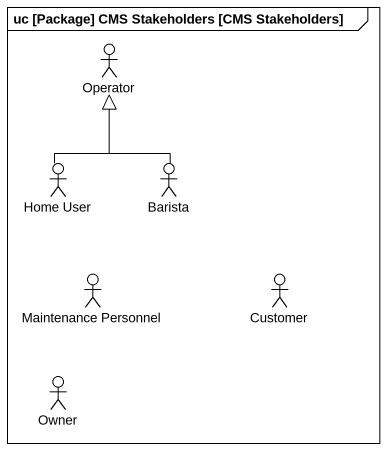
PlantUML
@startuml
mainframe uc [Package] CMS Stakeholders [CMS Stakeholders]
actor Operator
actor "Home User" as Home_User
actor Barista
actor "Maintenance Personnel" as Maintenance_Personnel
actor Customer
actor Owner
Home_User -up-|> Operator
Barista -up-|> Operator
@enduml
